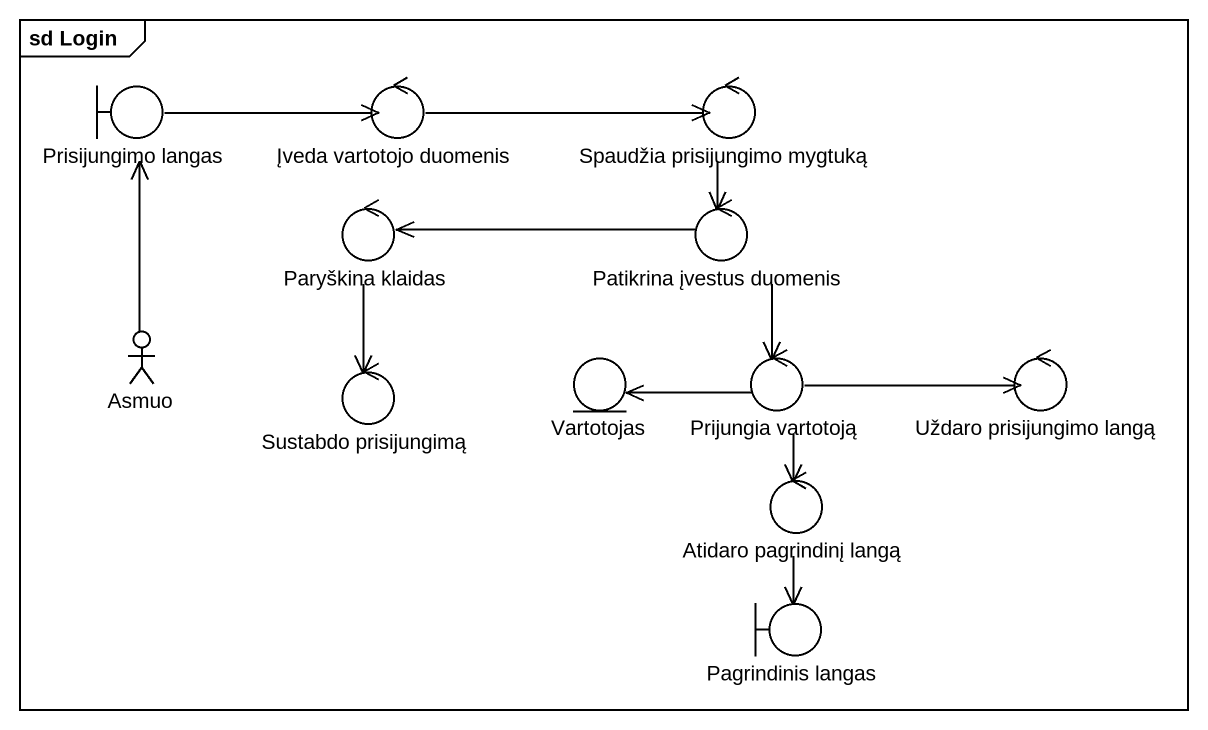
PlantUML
@startuml
mainframe sd Login
boundary "Prisijungimo langas" as Prisijungimo_langas
control "Įveda vartotojo duomenis" as Įveda_vartotojo_duomenis
control "Spaudžia prisijungimo mygtuką" as Spaudžia_prisijungimo
control "Paryškina klaidas" as Paryškina_klaidas
control "Patikrina įvestus duomenis" as Patikrina_įvestus_duomenis
actor Asmuo
control "Sustabdo prisijungimą" as Sustabdo_prisijungimą
entity Vartotojas
control "Prijungia vartotoją" as Prijungia_vartotoją
control "Uždaro prisijungimo langą" as Uždaro_prisijungimo_langą
control "Atidaro pagrindinį langą" as Atidaro_pagrindinį_langą
boundary "Pagrindinis langas" as Pagrindinis_langas
Prisijungimo_langas -right-> Įveda_vartotojo_duomenis
Įveda_vartotojo_duomenis -right-> Spaudžia_prisijungimo
Spaudžia_prisijungimo --> Patikrina_įvestus_duomenis
Paryškina_klaidas --> Sustabdo_prisijungimą
Patikrina_įvestus_duomenis -left-> Paryškina_klaidas
Patikrina_įvestus_duomenis --> Prijungia_vartotoją
Asmuo -up-> Prisijungimo_langas
Prijungia_vartotoją -left-> Vartotojas
Prijungia_vartotoją -right-> Uždaro_prisijungimo_langą
Prijungia_vartotoją --> Atidaro_pagrindinį_langą
Atidaro_pagrindinį_langą --> Pagrindinis_langas
@enduml
